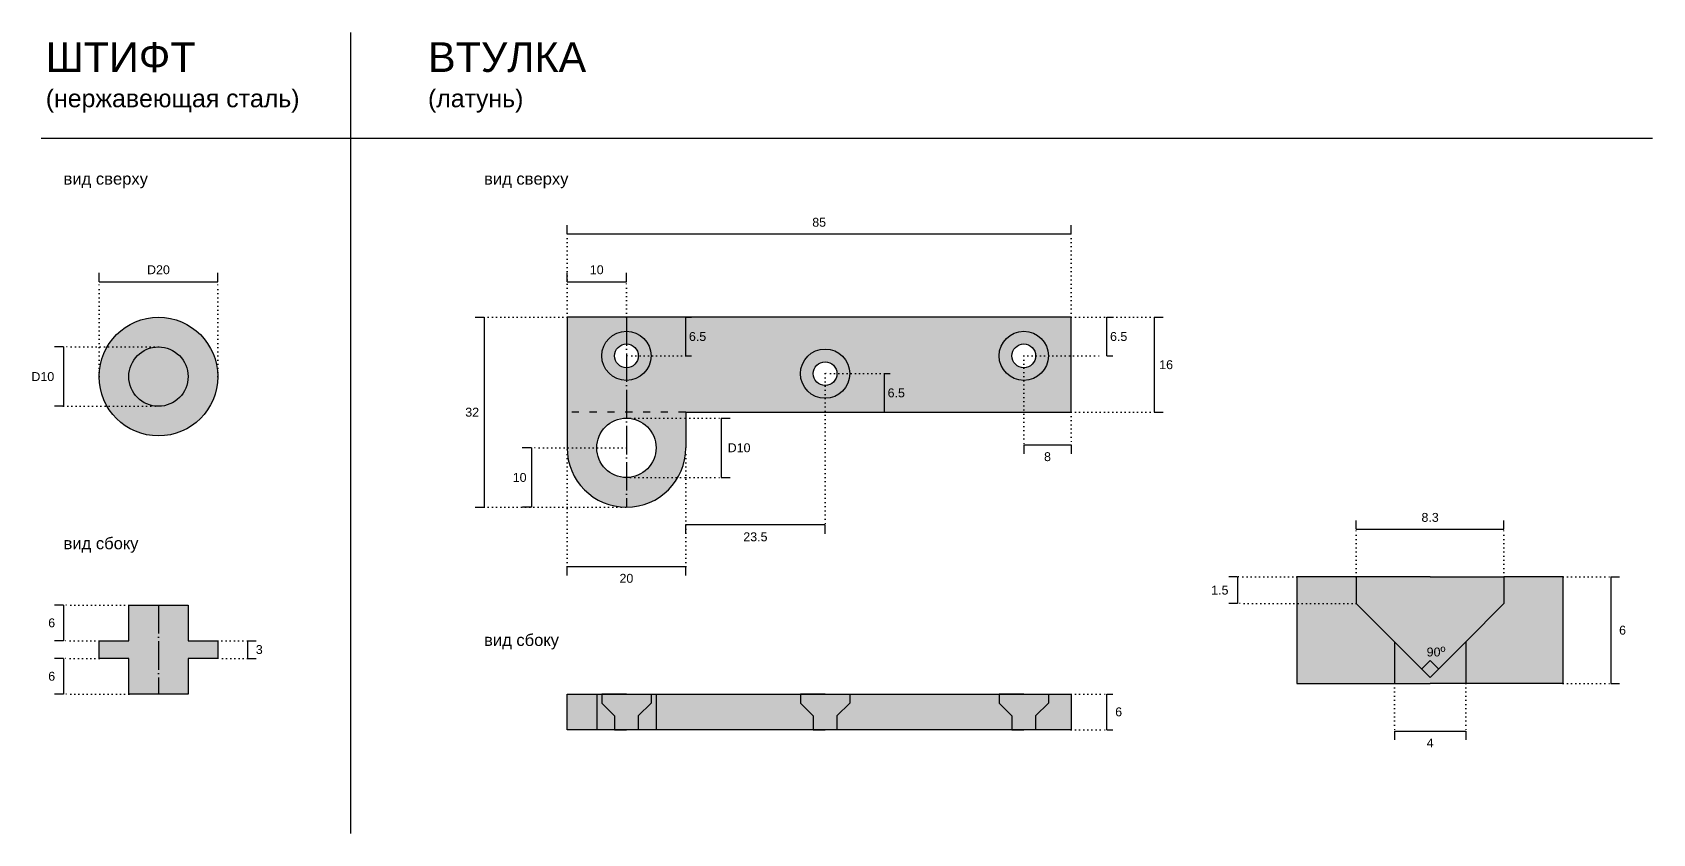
# Model space of a CAD drawing. Header units: millimetres. Extents: x 2115 to 2653, y 1301 to 1693.
# Drawn here: x 2115.5 to 2388.7, y 1301.3 to 1436.3 of the extents above; entities that cross this region are included whole.
import ezdxf

# ---------------------------------------------------------------- set-up
doc = ezdxf.new("R2010")
doc.units = ezdxf.units.MM
for name, pattern in [('ACAD_ISO03W100', [30, 12, -18]), ('ACAD_ISO04W100', [30, 24, -3, 0, -3]), ('ACAD_ISO07W100', [3, 0, -3])]:
    doc.linetypes.add(name, pattern=pattern)
doc.styles.get("Standard").update_dxf_attribs({"font": 'arial.ttf'})

msp = doc.modelspace()

# ---------------------------------------------------------------- hatches: boundary and pattern name
at = {"transparency": 33554534}
h = msp.add_hatch(color=256, dxfattribs=at)
h.dxf.hatch_style = 1
h.paths.add_polyline_path([(2146.73, 1378.33, 1), (2126.73, 1378.33, 1)])
h.paths.add_polyline_path([(2131.73, 1378.33, -1), (2141.73, 1378.33, -1)], flags=16)
at = {"transparency": 33554559}
h = msp.add_hatch(color=44, dxfattribs=at)
h.dxf.hatch_style = 1
h.paths.add_polyline_path([(2290.63, 1388.33), (2205.63, 1388.33), (2205.63, 1366.33, 1), (2225.63, 1366.33), (2225.63, 1372.33), (2290.63, 1372.33)])
h.paths.add_polyline_path([(2220.63, 1366.33, -1), (2210.63, 1366.33, -1)], flags=16)
h.paths.add_polyline_path([(2211.48, 1381.83, -1), (2219.78, 1381.83, -1)], flags=16)
h.paths.add_polyline_path([(2213.63, 1381.83, -1), (2217.63, 1381.83, -1)], flags=0)
h.paths.add_polyline_path([(2244.98, 1378.83, -1), (2253.28, 1378.83, -1)], flags=16)
h.paths.add_polyline_path([(2247.13, 1378.83, -1), (2251.13, 1378.83, -1)], flags=0)
h.paths.add_polyline_path([(2278.48, 1381.83, -1), (2286.78, 1381.83, -1)], flags=16)
h.paths.add_polyline_path([(2280.63, 1381.83, -1), (2284.63, 1381.83, -1)], flags=0)
at = {"transparency": 33554470}
h = msp.add_hatch(color=256, dxfattribs=at)
h.dxf.hatch_style = 1
h.paths.add_polyline_path([(2219.78, 1381.83, 1), (2211.48, 1381.83, 1)])
h.paths.add_polyline_path([(2213.63, 1381.83, -1), (2217.63, 1381.83, -1)], flags=16)
h.paths.add_polyline_path([(2244.98, 1378.83, 1), (2253.28, 1378.83, 1)])
h.paths.add_polyline_path([(2247.13, 1378.83, -1), (2251.13, 1378.83, -1)], flags=16)
h.paths.add_polyline_path([(2286.78, 1381.83, 1), (2278.48, 1381.83, 1)])
h.paths.add_polyline_path([(2280.63, 1381.83, -1), (2284.63, 1381.83, -1)], flags=16)
at = {"transparency": 33554483}
h = msp.add_hatch(color=256, dxfattribs=at)
h.dxf.hatch_style = 1
h.paths.add_polyline_path([(2131.73, 1378.33, 1), (2141.73, 1378.33, 1)])
at = {"transparency": 33554559}
h = msp.add_hatch(color=44, dxfattribs=at)
h.dxf.hatch_style = 1
h.paths.add_polyline_path([(2338.69, 1340.1), (2338.69, 1344.6), (2328.69, 1344.6), (2328.69, 1326.6), (2345.14, 1326.6), (2345.14, 1333.65)])
h.paths.add_polyline_path([(2373.59, 1344.6), (2363.59, 1344.6), (2363.59, 1340.1), (2357.14, 1333.65), (2357.14, 1326.6), (2373.59, 1326.6)])
at = {"transparency": 33554470}
h = msp.add_hatch(color=256, dxfattribs=at)
h.dxf.hatch_style = 1
h.paths.add_polyline_path([(2363.59, 1340.1), (2363.59, 1344.6), (2351.14, 1344.6), (2338.69, 1344.6), (2338.69, 1340.1), (2345.14, 1333.65), (2345.14, 1326.6), (2351.14, 1326.6), (2357.14, 1326.6), (2357.14, 1333.65)])
at = {"transparency": 33554534}
h = msp.add_hatch(color=256, dxfattribs=at)
h.dxf.hatch_style = 1
h.paths.add_polyline_path([(2141.73, 1339.83), (2131.73, 1339.83), (2131.73, 1333.83), (2126.73, 1333.83), (2126.73, 1330.83), (2131.73, 1330.83), (2131.73, 1324.83), (2141.73, 1324.83), (2141.73, 1330.83), (2146.73, 1330.83), (2146.73, 1333.83), (2141.73, 1333.83)])
at = {"transparency": 33554559}
h = msp.add_hatch(color=44, dxfattribs=at)
h.dxf.hatch_style = 1
h.paths.add_polyline_path([(2210.63, 1324.83), (2205.63, 1324.83), (2205.63, 1318.83), (2210.63, 1318.83)])
h.paths.add_polyline_path([(2247.13, 1321.18), (2244.98, 1323.33), (2244.98, 1324.83), (2220.63, 1324.83), (2220.63, 1318.83), (2247.13, 1318.83)])
h.paths.add_polyline_path([(2280.63, 1321.18), (2278.48, 1323.33), (2278.48, 1324.83), (2253.28, 1324.83), (2253.28, 1323.33), (2251.13, 1321.18), (2251.13, 1318.83), (2280.63, 1318.83)])
h.paths.add_polyline_path([(2290.63, 1324.83), (2286.78, 1324.83), (2286.78, 1323.33), (2284.63, 1321.18), (2284.63, 1318.83), (2290.63, 1318.83)])
at = {"transparency": 33554457}
h = msp.add_hatch(color=256, dxfattribs=at)
h.dxf.hatch_style = 1
h.paths.add_polyline_path([(2213.63, 1321.18), (2211.48, 1323.33), (2211.48, 1324.83), (2210.63, 1324.83), (2210.63, 1318.83), (2213.63, 1318.83)])
h.paths.add_polyline_path([(2220.63, 1324.83), (2219.78, 1324.83), (2219.78, 1323.33), (2217.63, 1321.18), (2217.63, 1318.83), (2220.63, 1318.83)])
at = {"transparency": 33554470}
h = msp.add_hatch(color=256, dxfattribs=at)
h.dxf.hatch_style = 1
h.paths.add_polyline_path([(2219.78, 1323.33), (2219.78, 1324.83), (2215.63, 1324.83), (2211.48, 1324.83), (2211.48, 1323.33), (2213.63, 1321.18), (2213.63, 1318.83), (2217.63, 1318.83), (2217.63, 1321.18)])
h.paths.add_polyline_path([(2253.28, 1323.33), (2253.28, 1324.83), (2249.13, 1324.83), (2244.98, 1324.83), (2244.98, 1323.33), (2247.13, 1321.18), (2247.13, 1318.83), (2251.13, 1318.83), (2251.13, 1321.18)])
h.paths.add_polyline_path([(2286.78, 1323.33), (2286.78, 1324.83), (2282.63, 1324.83), (2278.48, 1324.83), (2278.48, 1323.33), (2280.63, 1321.18), (2280.63, 1318.83), (2284.63, 1318.83), (2284.63, 1321.18)])

# ---------------------------------------------------------------- linework, layer by layer
at = {"color": 253}
for points in [[(2169.18, 1301.33), (2169.18, 1436.33)], [(2116.94, 1418.49), (2388.65, 1418.49)], [(2345.14, 1333.65), (2351.14, 1327.65)], [(2351.14, 1327.65), (2357.14, 1333.65)]]:
    msp.add_lwpolyline(points, dxfattribs=at)
at = {"color": 252}
for points in [[(2205.63, 1402.33), (2205.63, 1403.83)], [(2290.63, 1402.33), (2205.63, 1402.33)], [(2290.63, 1402.33), (2290.63, 1403.83)], [(2126.73, 1394.33), (2126.73, 1395.83)], [(2126.73, 1394.33), (2146.73, 1394.33)], [(2146.73, 1394.33), (2146.73, 1395.83)], [(2205.63, 1394.33), (2205.63, 1395.83)], [(2205.63, 1394.33), (2215.63, 1394.33)], [(2215.63, 1394.33), (2215.63, 1395.83)], [(2190.13, 1388.33), (2191.63, 1388.33)], [(2191.63, 1388.33), (2191.63, 1356.33)], [(2225.63, 1381.83), (2225.63, 1388.33)], [(2296.63, 1381.83), (2296.63, 1388.33)], [(2296.63, 1388.33), (2297.63, 1388.33)], [(2304.63, 1388.33), (2304.63, 1372.33)], [(2304.63, 1388.33), (2306.13, 1388.33)], [(2120.73, 1383.33), (2119.23, 1383.33)], [(2120.73, 1383.33), (2120.73, 1373.33)], [(2225.63, 1381.83), (2226.63, 1381.83)], [(2296.63, 1381.83), (2297.63, 1381.83)], [(2259.13, 1372.33), (2259.13, 1378.83)], [(2259.13, 1378.83), (2260.13, 1378.83)], [(2120.73, 1373.33), (2119.23, 1373.33)], [(2259.13, 1372.33), (2260.13, 1372.33)], [(2304.63, 1372.33), (2306.13, 1372.33)], [(2231.63, 1371.33), (2231.63, 1361.33)], [(2231.63, 1371.33), (2233.13, 1371.33)], [(2199.63, 1366.33), (2198.07, 1366.33)], [(2199.63, 1366.33), (2199.63, 1356.33)], [(2282.63, 1366.83), (2282.63, 1365.33)], [(2282.63, 1366.83), (2290.63, 1366.83)], [(2290.63, 1366.83), (2290.63, 1365.33)], [(2231.63, 1361.33), (2233.13, 1361.33)], [(2190.13, 1356.33), (2191.63, 1356.33)], [(2199.63, 1356.33), (2198.13, 1356.33)], [(2249.13, 1353.33), (2225.63, 1353.33)], [(2225.63, 1351.83), (2225.63, 1353.33)], [(2249.13, 1351.83), (2249.13, 1353.33)], [(2338.69, 1352.6), (2338.69, 1354.1)], [(2338.69, 1352.6), (2363.59, 1352.6)], [(2363.59, 1352.6), (2363.59, 1354.1)], [(2205.63, 1346.33), (2225.63, 1346.33)], [(2205.63, 1344.83), (2205.63, 1346.33)], [(2225.63, 1344.83), (2225.63, 1346.33)], [(2318.69, 1344.6), (2317.19, 1344.6)], [(2318.69, 1344.6), (2318.69, 1340.1)], [(2381.59, 1344.6), (2381.59, 1326.6)], [(2381.59, 1344.6), (2383.09, 1344.6)], [(2120.73, 1339.83), (2119.23, 1339.83)], [(2120.73, 1339.83), (2120.73, 1333.83)], [(2318.69, 1340.1), (2317.19, 1340.1)], [(2120.73, 1333.83), (2119.23, 1333.83)], [(2151.73, 1333.83), (2153.23, 1333.83)], [(2151.73, 1333.83), (2151.73, 1330.83)], [(2120.73, 1330.83), (2119.23, 1330.83)], [(2120.73, 1330.83), (2120.73, 1324.83)], [(2151.73, 1330.83), (2153.23, 1330.83)], [(2381.59, 1326.6), (2383.09, 1326.6)], [(2120.73, 1324.83), (2119.23, 1324.83)], [(2296.63, 1318.83), (2296.63, 1324.83)], [(2296.63, 1324.83), (2297.63, 1324.83)], [(2296.63, 1318.83), (2297.63, 1318.83)], [(2345.14, 1318.6), (2345.14, 1317.1)], [(2345.14, 1318.6), (2357.14, 1318.6)], [(2357.14, 1318.6), (2357.14, 1317.1)]]:
    msp.add_lwpolyline(points, dxfattribs=at)
at = {"linetype": 'ACAD_ISO07W100', "ltscale": 0.2}
for points in [[(2205.63, 1388.33), (2205.63, 1402.33)], [(2290.63, 1388.33), (2290.63, 1402.33)], [(2126.73, 1378.33), (2126.73, 1394.33)], [(2146.73, 1378.33), (2146.73, 1394.33)], [(2215.63, 1388.33), (2215.63, 1394.33)], [(2205.63, 1388.33), (2191.63, 1388.33)], [(2290.63, 1388.33), (2304.63, 1388.33)], [(2136.73, 1383.33), (2120.73, 1383.33)], [(2225.63, 1381.83), (2215.63, 1381.83)], [(2282.63, 1381.83), (2282.63, 1366.83)], [(2282.63, 1381.83), (2295.63, 1381.83)], [(2259.13, 1378.83), (2249.13, 1378.83)], [(2249.13, 1378.83), (2249.13, 1353.33)], [(2120.73, 1373.33), (2136.73, 1373.33)], [(2290.63, 1372.33), (2304.63, 1372.33)], [(2290.63, 1372.33), (2290.63, 1366.83)], [(2215.63, 1371.33), (2225.63, 1371.33), (2231.63, 1371.33)], [(2215.63, 1366.33), (2199.63, 1366.33)], [(2205.63, 1346.33), (2205.63, 1366.33)], [(2225.63, 1346.33), (2225.63, 1366.33)], [(2215.63, 1361.33), (2225.63, 1361.33), (2231.63, 1361.33)], [(2191.63, 1356.33), (2215.63, 1356.33)], [(2338.69, 1344.6), (2338.69, 1352.6)], [(2363.59, 1344.6), (2363.59, 1352.6)], [(2328.69, 1344.6), (2318.69, 1344.6)], [(2373.59, 1344.6), (2381.59, 1344.6)], [(2131.73, 1339.83), (2120.73, 1339.83)], [(2338.69, 1340.1), (2318.69, 1340.1)], [(2126.73, 1333.83), (2120.73, 1333.83)], [(2146.73, 1333.83), (2151.73, 1333.83)], [(2126.73, 1330.83), (2120.73, 1330.83)], [(2151.73, 1330.83), (2146.73, 1330.83)], [(2345.14, 1326.6), (2345.14, 1318.6)], [(2357.14, 1326.6), (2357.14, 1318.6)], [(2373.59, 1326.6), (2381.59, 1326.6)], [(2131.73, 1324.83), (2120.73, 1324.83)], [(2290.63, 1324.83), (2296.63, 1324.83)], [(2290.63, 1318.83), (2296.63, 1318.83)]]:
    msp.add_lwpolyline(points, dxfattribs=at)
at = {"color": 44}
for points in [[(2225.63, 1372.33), (2290.63, 1372.33), (2290.63, 1388.33), (2205.63, 1388.33), (2205.63, 1366.33)], [(2225.63, 1372.33), (2225.63, 1366.33)]]:
    msp.add_lwpolyline(points, dxfattribs=at)
at = {"color": 253, "linetype": 'ACAD_ISO04W100', "ltscale": 0.2}
for points in [[(2215.63, 1388.33), (2215.63, 1356.33)], [(2136.73, 1339.83), (2136.73, 1324.83)]]:
    msp.add_lwpolyline(points, dxfattribs=at)
for points in [[(2225.63, 1388.33), (2226.63, 1388.33)], [(2338.69, 1344.6), (2328.69, 1344.6)], [(2328.69, 1344.6), (2328.69, 1326.6), (2345.14, 1326.6)], [(2351.14, 1344.6), (2338.69, 1344.6), (2338.69, 1340.1), (2345.14, 1333.65), (2345.14, 1326.6), (2351.14, 1326.6)], [(2351.14, 1344.6), (2363.59, 1344.6), (2363.59, 1340.1), (2357.14, 1333.65), (2357.14, 1326.6), (2351.14, 1326.6)], [(2373.59, 1344.6), (2363.59, 1344.6)], [(2373.59, 1326.6), (2373.59, 1344.6)], [(2349.73, 1329.07), (2351.14, 1330.48)], [(2352.56, 1329.07), (2351.14, 1330.48)], [(2373.59, 1326.6), (2357.14, 1326.6)], [(2205.63, 1324.83), (2290.63, 1324.83), (2290.63, 1318.83), (2205.63, 1318.83), (2205.63, 1324.83)], [(2210.63, 1324.83), (2210.63, 1318.83)], [(2215.63, 1324.83), (2211.48, 1324.83), (2211.48, 1323.33), (2213.63, 1321.18), (2213.63, 1318.83), (2215.63, 1318.83)], [(2215.63, 1324.83), (2219.78, 1324.83), (2219.78, 1323.33), (2217.63, 1321.18), (2217.63, 1318.83), (2215.63, 1318.83)], [(2220.63, 1324.83), (2220.63, 1318.83)], [(2249.13, 1324.83), (2244.98, 1324.83), (2244.98, 1323.33), (2247.13, 1321.18), (2247.13, 1318.83), (2249.13, 1318.83)], [(2249.13, 1324.83), (2253.28, 1324.83), (2253.28, 1323.33), (2251.13, 1321.18), (2251.13, 1318.83), (2249.13, 1318.83)], [(2282.63, 1324.83), (2278.48, 1324.83), (2278.48, 1323.33), (2280.63, 1321.18), (2280.63, 1318.83), (2282.63, 1318.83)], [(2282.63, 1324.83), (2286.78, 1324.83), (2286.78, 1323.33), (2284.63, 1321.18), (2284.63, 1318.83), (2282.63, 1318.83)]]:
    msp.add_lwpolyline(points)
at = {"color": 253, "linetype": 'ACAD_ISO03W100', "ltscale": 0.1}
msp.add_lwpolyline([(2225.63, 1372.33), (2205.63, 1372.33)], dxfattribs=at)
msp.add_lwpolyline([(2126.73, 1330.83), (2126.73, 1333.83), (2131.73, 1333.83), (2131.73, 1339.83), (2141.73, 1339.83), (2141.73, 1333.83), (2146.73, 1333.83), (2146.73, 1330.83), (2141.73, 1330.83), (2141.73, 1324.83), (2131.73, 1324.83), (2131.73, 1330.83)], close=True)
for radius in [10, 5]:
    msp.add_circle((2136.73, 1378.33), radius)
at = {"color": 44}
for centre, radius in [((2215.63, 1381.83), 4.15), ((2282.63, 1381.83), 4.15), ((2215.63, 1381.83), 2), ((2249.13, 1378.83), 4.15), ((2282.63, 1381.83), 2), ((2249.13, 1378.83), 2), ((2215.63, 1366.33), 5)]:
    msp.add_circle(centre, radius, dxfattribs=at)
msp.add_arc((2215.63, 1366.33), 10, 180, 0, dxfattribs=at)

# ---------------------------------------------------------------- texts
at = {"color": 252}
for s, width, heights, insert, char_height, attachment_point in [('ШТИФТ', 36.5974, [6.19], (2117.73, 1434.67), 5, 1), ('ВТУЛКА', 36.5974, [6.19], (2182.18, 1434.67), 5, 1), ('(нержавеющая сталь)', 43.9995, [6.51], (2117.73, 1426.72), 3, 1), ('(латунь)', 36.5974, [6.19], (2182.18, 1426.72), 3, 1), ('вид сверху', 36.5974, [6.19], (2120.73, 1412.68), 2, 1), ('вид сверху', 36.5974, [6.19], (2191.63, 1412.68), 2, 1), ('85', 36.5974, [6.19], (2248.13, 1404.33), 1.5, 5), ('D20', 36.5974, [6.19], (2136.73, 1396.33), 1.5, 5), ('10', 36.5974, [6.19], (2210.63, 1396.33), 1.5, 5), ('6.5', 36.5974, [6.19], (2227.63, 1385.08), 1.5, 5), ('6.5', 36.5974, [6.19], (2298.63, 1385.08), 1.5, 5), ('16', 36.5974, [6.19], (2306.63, 1380.33), 1.5, 5), ('D10', 36.5974, [6.19], (2117.23, 1378.33), 1.5, 5), ('6.5', 36.5974, [6.19], (2261.13, 1375.58), 1.5, 5), ('32', 36.5974, [6.19], (2189.63, 1372.33), 1.5, 5), ('D10', 36.5974, [6.19], (2234.63, 1366.33), 1.5, 5), ('8', 36.5974, [6.19], (2286.63, 1364.83), 1.5, 5), ('10', 36.5974, [6.19], (2197.63, 1361.33), 1.5, 5), ('8.3', 36.5974, [6.19], (2351.14, 1354.6), 1.5, 5), ('вид сбоку', 36.5974, [6.19], (2120.73, 1351.24), 2, 1), ('23.5', 36.5974, [6.19], (2237.38, 1351.33), 1.5, 5), ('20', 36.5974, [6.19], (2215.63, 1344.33), 1.5, 5), ('1.5', 36.5974, [6.19], (2315.69, 1342.35), 1.5, 5), ('6', 36.5974, [6.19], (2118.73, 1336.83), 1.5, 5), ('6', 36.5974, [6.19], (2383.59, 1335.6), 1.5, 5), ('3', 36.5974, [6.19], (2153.73, 1332.33), 1.5, 5), ('вид сбоку', 36.5974, [6.19], (2191.63, 1334.95), 2, 1), ('90{\\H1.0833x;\\C251;\\c5987163;º}', 36.5974, [6.19], (2352.14, 1331.98), 1.5, 5), ('6', 36.5974, [6.19], (2118.73, 1327.83), 1.5, 5), ('6', 36.5974, [6.19], (2298.63, 1321.83), 1.5, 5), ('4', 36.5974, [6.19], (2351.14, 1316.6), 1.5, 5)]:
    msp.add_mtext_dynamic_manual_height_columns(s, width=width, gutter_width=12.5, heights=heights, dxfattribs=dict(at, insert=insert, char_height=char_height, attachment_point=attachment_point))

doc.saveas('drawing.dxf')
